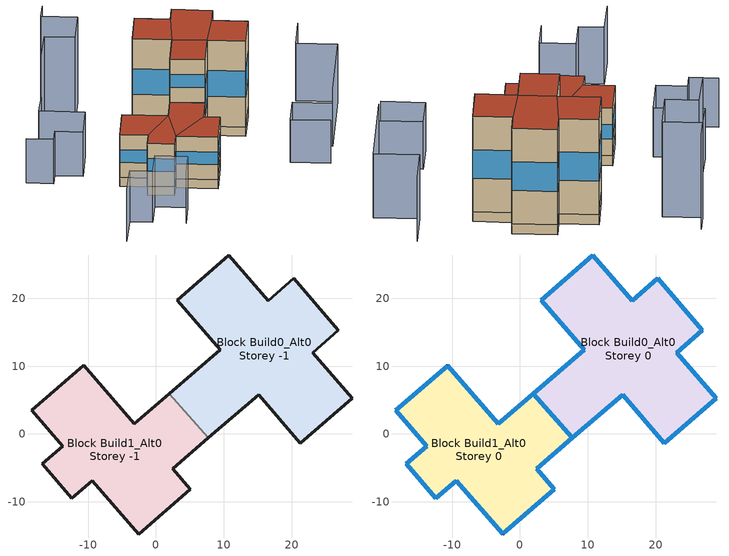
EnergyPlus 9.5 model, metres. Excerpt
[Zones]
Block Build0_Alt0 Storey -1
 floor ground (Project Basement Floor): 20.35,22.95 26.9,15.29 23.12,12 28.94,5.24 21.3,-1.33 15.14,5.8 7.74,-0.59 1.98,5.95 9.46,12.4 3.12,19.72 10.72,26.39 16.55,19.66 z-2.5
 wall ground (Project Basement Wall): 7.74,-0.59 15.14,5.8 21.3,-1.33 28.94,5.24 23.12,12 26.9,15.29 20.35,22.95 16.55,19.66 10.72,26.39 3.12,19.72 9.46,12.4 1.98,5.95 z-2.5:0
 wall to Block Build1_Alt0 Storey -1 (Project Partition): 1.98,5.95 7.74,-0.59 z-2.5:0
Block Build1_Alt0 Storey -1
 floor ground (Project Basement Floor): 1.98,5.95 7.74,-0.59 2.47,-5.14 5.09,-8.16 -2.54,-14.74 -9.36,-6.87 -12.43,-9.48 -16.78,-4.4 -13.73,-1.81 -18.3,3.53 -10.65,10.1 -3.19,1.5 z-2.5
 wall ground (Project Basement Wall): 1.98,5.95 -3.19,1.5 -10.65,10.1 -18.3,3.53 -13.73,-1.81 -16.78,-4.4 -12.43,-9.48 -9.36,-6.87 -2.54,-14.74 5.09,-8.16 2.47,-5.14 7.74,-0.59 z-2.5:0
Block Build0_Alt0 Storey 0
 floor to Block Build0_Alt0 Storey -1 (Project Heated1rstFloor): 20.35,22.95 26.9,15.29 23.12,12 28.94,5.24 21.3,-1.33 15.14,5.8 7.74,-0.59 1.98,5.95 9.46,12.4 3.12,19.72 10.72,26.39 16.55,19.66 z0
 wall outside (Project Wall): 7.74,-0.59 15.14,5.8 21.3,-1.33 28.94,5.24 23.12,12 26.9,15.29 20.35,22.95 16.55,19.66 10.72,26.39 3.12,19.72 9.46,12.4 1.98,5.95 z0:24; 1.98,5.95 7.74,-0.59 z12:24
 wall to Block Build1_Alt0 Storey 0 (Project Partition): 1.98,5.95 7.74,-0.59 z0:12
 window (Project External Window): 7.75,-0.58 15.14,5.79 / 15.15,5.79 21.3,-1.33 / 21.3,-1.33 28.93,5.24 / 28.93,5.25 23.13,11.99 / 23.13,12 26.9,15.29 / 26.9,15.29 20.35,22.95 / 20.34,22.95 16.55,19.66 / 16.54,19.66 10.73,26.38 / 10.72,26.38 3.13,19.72 / 3.13,19.72 9.46,12.4 / 9.46,12.4 1.99,5.96 z8.4:15.6; 1.99,5.95 7.74,-0.58 z16.2:19.8
 roof outside (Project Flat Roof): 15.14,5.8 9.46,12.4 1.98,5.95 7.74,-0.59 z24; 28.94,5.24 23.12,12 15.14,5.8 21.3,-1.33 z24; 9.46,12.4 16.55,19.66 10.72,26.39 3.12,19.72 z24; 23.12,12 26.9,15.29 20.35,22.95 16.55,19.66 9.46,12.4 15.14,5.8 z24
Block Build1_Alt0 Storey 0
 floor to Block Build1_Alt0 Storey -1 (Project Heated1rstFloor): 1.98,5.95 7.74,-0.59 2.47,-5.14 5.09,-8.16 -2.54,-14.74 -9.36,-6.87 -12.43,-9.48 -16.78,-4.4 -13.73,-1.81 -18.3,3.53 -10.65,10.1 -3.19,1.5 z0
 wall outside (Project Wall): 1.98,5.95 -3.19,1.5 -10.65,10.1 -18.3,3.53 -13.73,-1.81 -16.78,-4.4 -12.43,-9.48 -9.36,-6.87 -2.54,-14.74 5.09,-8.16 2.47,-5.14 7.74,-0.59 z0:12
 window (Project External Window): 1.98,5.95 -3.19,1.5 / -3.19,1.5 -10.65,10.09 / -10.65,10.09 -18.29,3.53 / -18.29,3.52 -13.73,-1.8 / -13.73,-1.81 -16.78,-4.4 / -16.78,-4.4 -12.43,-9.48 / -12.43,-9.48 -9.36,-6.87 / -9.36,-6.87 -2.54,-14.74 / -2.54,-14.74 5.08,-8.16 / 5.09,-8.16 2.47,-5.14 / 2.47,-5.13 7.74,-0.59 z4.2:7.8
 roof outside (Project Flat Roof): 5.09,-8.16 2.47,-5.14 -9.36,-6.87 -2.54,-14.74 z12; -9.36,-6.87 -3.19,1.5 -13.73,-1.81 -16.78,-4.4 -12.43,-9.48 z12; -3.19,1.5 -10.65,10.1 -18.3,3.53 -13.73,-1.81 z12; 2.47,-5.14 7.74,-0.59 1.98,5.95 -3.19,1.5 -9.36,-6.87 z12
shading: -36.07,18.07 -31.69,13.01 / -31.69,13.01 -28.66,15.63 / -28.66,15.63 -24.08,10.34 / -24.08,10.34 -16.47,16.88 / -16.47,16.88 -23.91,25.51 / -23.91,25.51 -18.48,29.96 z0:12.4; -23.63,-24.14 -17.74,-19.06 / -17.74,-19.06 -23.03,-12.87 / -23.03,-12.87 -28.98,-17.98 / -28.98,-17.98 -32.7,-13.64 / -32.7,-13.64 -40.13,-19.83 z0:14.3; -18.48,29.96 -10.93,36.14 / -10.93,36.14 -5.94,30.34 / -5.94,30.34 1.74,36.93 / 1.74,36.93 -4.13,43.74 / -4.13,43.74 -0.15,47.09 z0:23.9; 46.99,5.63 39.32,-0.93 / 39.32,-0.93 46.02,-8.71 / 46.02,-8.71 29.07,-23.21 z0:16.1; 29.07,-23.21 22.64,-15.74 / 22.64,-15.74 16.05,-21.41 / 16.05,-21.41 22.52,-28.89 z0:12
[Building]
None: North Axis=0; Terrain=Suburbs; Loads Convergence Tolerance Value=0.04; Temperature Convergence Tolerance Value=0.4; Solar Distribution=FullExterior; Maximum Number of Warmup Days=25; Minimum Number of Warmup Days=6
[Site:Location]
WeatherData/USA_CA_San.Francisco.Intl.AP.724940_TMY3.epw: Latitude=37.62; Longitude=-122.4; Time Zone=-8; Elevation=2
[SizingPeriod:DesignDay] Day of Month=21; Humidity Condition Type=Wetbulb; Barometric Pressure=100594; Rain Indicator=No; Snow Indicator=No; Daylight Saving Time Indicator=No; Solar Model Indicator=ASHRAEClearSky
Name | Month | Day Type | Maximum DryBulb Temperature | Daily DryBulb Temperature Range | Wetbulb or DewPoint at Maximum DryBulb | Wind Speed | Wind Direction | Sky Clearness
DENVER_STAPLETON Ann Htg 99.6% Condns DB | 12 | WinterDesignDay | -20 | 0 | -20 | 2.3 | 180 | 0
DENVER_STAPLETON Ann Clg .4% Condns DB=>MWB | 7 | SummerDesignDay | 34.1 | 15.2 | 15.8 | 4 | 120 | 1
[SITE:GROUNDTEMPERATURE:BUILDINGSURFACE]
15, 15, 15, 15, 15, 15, 15, 15, 15, 15, 15, 15
[MATERIAL] Solar Absorptance=0.7; Visible Absorptance=0.7
Name | Roughness | Thickness | Conductivity | Density | Specific Heat | Thermal Absorptance
Basement Floor; Heated1rstFloor Inertia | Rough | 0.1 | 0.9 | 2300 | 1000 | 0.9
Heated1rstFloor Insulation | Rough | 0.15 | 0.035 | 150 | 1000 | 0.9
Roof Insulation | Rough | 0.3 | 0.03 | 150 | 1000 | 0.9
Wall Inertia | Rough | 0.2 | 0.9 | 2300 | 1000 | 0.9
Wall Insulation | Rough | 0.2 | 0.03 | 150 | 1000 | 0.9
HeatedZoneIntMass; NonHeatedZoneIntMass | Rough | 0.1 | 0.3 | 600 | 1400 | 0.9
AirWallMaterial | MediumSmooth | 0.01 | 0.6 | 800 | 1000 | 0.95
[WINDOWMATERIAL:SIMPLEGLAZINGSYSTEM]
Window: UFactor=1.9; Solar Heat Gain Coefficient=0.7; Visible Transmittance=0.8
[CONSTRUCTION]
Project Wall: Wall Inertia, Wall Insulation
Project Basement Wall: Wall Inertia
Project Partition: AirWallMaterial
Project Basement Floor: Basement Floor
Project Flat Roof: Roof Insulation
Project External Window: Window
Project Heated1rstFloor: Heated1rstFloor Inertia, Heated1rstFloor Insulation
HeatedZoneIntMassObj: HeatedZoneIntMass
NonHeatedZoneIntMassObj: NonHeatedZoneIntMass
[ZONE] Type=1; Multiplier=1; Ceiling Height=autocalculate; Volume=autocalculate; Floor Area=autocalculate; Part of Total Floor Area=Yes
Block Build0_Alt0 Storey -1; Block Build0_Alt0 Storey 0; Block Build1_Alt0 Storey -1; Block Build1_Alt0 Storey 0
[INTERNALMASS]
Name | Construction | Zone or ZoneList | Surface Area
Block Build0_Alt0 Storey -1IntMass | NonHeatedZoneIntMassObj | Block Build0_Alt0 Storey -1 | 835
Block Build1_Alt0 Storey -1IntMass | NonHeatedZoneIntMassObj | Block Build1_Alt0 Storey -1 | 661
Block Build0_Alt0 Storey 0IntMass | HeatedZoneIntMassObj | Block Build0_Alt0 Storey 0 | 6681
Block Build1_Alt0 Storey 0IntMass | HeatedZoneIntMassObj | Block Build1_Alt0 Storey 0 | 2646
[ELECTRICEQUIPMENT] Schedule=LoadSchedule; Design Level Calculation Method=Watts/Area; Fraction Latent=0; Fraction Radiant=0; Fraction Lost=0; EndUse Subcategory=General
Name | Zone or ZoneList | Watts per Zone Floor Area
Block Build0_Alt0 Storey 0Load | Block Build0_Alt0 Storey 0 | 0.08
Block Build1_Alt0 Storey 0Load | Block Build1_Alt0 Storey 0 | 0.04
[ZONEINFILTRATION:DESIGNFLOWRATE] Schedule=AlwaysON; Design Flow Rate Calculation Method=AirChanges/Hour; Air Changes per Hour=1; Constant Term Coefficient=1; Temperature Term Coefficient=0; Velocity Term Coefficient=0; Velocity Squared Term Coefficient=0
Name | Zone or ZoneList
Block Build0_Alt0 Storey -1Leak | Block Build0_Alt0 Storey -1
Block Build1_Alt0 Storey -1Leak | Block Build1_Alt0 Storey -1
[ZONEINFILTRATION:FLOWCOEFFICIENT] Schedule=AlwaysON; Stack Coefficient=0.107; Pressure Exponent=0.667; Wind Coefficient=0.167; Shelter Factor=0.61
Name | Zone | Flow Coefficient
Block Build0_Alt0 Storey 0Leak | Block Build0_Alt0 Storey 0 | 0.209515
Block Build1_Alt0 Storey 0Leak | Block Build1_Alt0 Storey 0 | 0.0962936
[ZONEVENTILATION:DESIGNFLOWRATE] Schedule=AlwaysON; Design Flow Rate Calculation Method=AirChanges/Hour; Air Changes per Hour=4; Ventilation Type=Natural; Fan Pressure Rise=0; Fan Total Efficiency=1; Constant Term Coefficient=1; Temperature Term Coefficient=0; Velocity Term Coefficient=0; Velocity Squared Term Coefficient=0; Minimum Indoor Temperature=26; Maximum Indoor Temperature=100; Delta Temperature=1; Minimum Outdoor Temperature=-100; Maximum Outdoor Temperature=100; Maximum Wind Speed=40
Name | Zone or ZoneList
Block Build0_Alt0 Storey 0FreeCool | Block Build0_Alt0 Storey 0
Block Build1_Alt0 Storey 0FreeCool | Block Build1_Alt0 Storey 0
[HVACTEMPLATE:THERMOSTAT]
ResidZone: Constant Heating Setpoint=21; Constant Cooling Setpoint=50
[HVACTEMPLATE:ZONE:IDEALLOADSAIRSYSTEM] Template Thermostat=ResidZone; Maximum Heating Supply Air Temperature=50; Minimum Cooling Supply Air Temperature=13; Maximum Heating Supply Air Humidity Ratio=0.0156; Minimum Cooling Supply Air Humidity Ratio=0.0077; Heating Limit=NoLimit; Cooling Limit=NoLimit; Dehumidification Control Type=ConstantSensibleHeatRatio; Cooling Sensible Heat Ratio=0.7; Dehumidification Setpoint=60; Humidification Control Type=None; Humidification Setpoint=30; Outdoor Air Method=Flow/Area; Outdoor Air Flow Rate per Person=0.007; Outdoor Air Flow Rate per Zone=0; Demand Controlled Ventilation Type=None; Outdoor Air Economizer Type=NoEconomizer; Heat Recovery Type=Sensible; Sensible Heat Recovery Effectiveness=0.65; Latent Heat Recovery Effectiveness=0
Name | Maximum Sensible Heating Capacity | Outdoor Air Flow Rate per Zone Floor Area
Block Build0_Alt0 Storey 0 | 83514.3 | 0.0028
Block Build1_Alt0 Storey 0 | 33070.3 | 0.0014
[ENERGYMANAGEMENTSYSTEM:SENSOR]
Name | OutputVariable or OutputMeter Index Key | OutputVariable or OutputMeter
T0 | Block Build0_Alt0 Storey 0 | Zone Mean Air Temperature
T1 | Block Build1_Alt0 Storey 0 | Zone Mean Air Temperature
Pow0 | Block Build0_Alt0 Storey 0 IDEAL LOADS AIR SYSTEM | Zone Ideal Loads Supply Air Total Heating Rate
Pow1 | Block Build1_Alt0 Storey 0 IDEAL LOADS AIR SYSTEM | Zone Ideal Loads Supply Air Total Heating Rate
DHWPow | DHW | Water Use Equipment Heating Rate
[ENERGYMANAGEMENTSYSTEM:PROGRAMCALLINGMANAGER]
Average Building Temperature: EndOfZoneTimestepBeforeZoneReporting; AverageZoneTemps
Compute Total Building Heat Pow: EndOfZoneTimestepBeforeZoneReporting; TotZonePow
Compute Total DHW Heat Pow: EndOfZoneTimestepBeforeZoneReporting; prgmDHWPow
[ENERGYMANAGEMENTSYSTEM:PROGRAM]
AverageZoneTemps: SET SumNumerator = T0*Vol0+T1*Vol1; SET SumDenominator  = Vol0+Vol1; SET AverageBuildingTemp  = SumNumerator / SumDenominator
TotZonePow: SET TotBuildPow = Pow0+Pow1
prgmDHWPow: SET TotDHWPow = DHWPow
[ENERGYMANAGEMENTSYSTEM:GLOBALVARIABLE]
AverageBuildingTemp
TotBuildPow
TotDHWPow
[ENERGYMANAGEMENTSYSTEM:OUTPUTVARIABLE] Type of Data in Variable=Averaged; Update Frequency=ZoneTimeStep
Name | EMS Variable
Mean Heated Zones Air Temperature | AverageBuildingTemp
Total Building Heating Power | TotBuildPow
Total DHW Heating Power | TotDHWPow
[ENERGYMANAGEMENTSYSTEM:INTERNALVARIABLE] Internal Data Type=Zone Air Volume
Name | Internal Data Index Key
Vol0 | Block Build0_Alt0 Storey 0
Vol1 | Block Build1_Alt0 Storey 0
[WATERUSE:EQUIPMENT]
DHW: EndUse Subcategory=General; Peak Flow Rate=1.56827e-08; Flow Rate Fraction Schedule=WaterTaps; Target Temperature Schedule=TargetWaterTemp; Hot Water Supply Temperature Schedule=HotWaterTemp; Cold Water Supply Temperature Schedule=ColdWaterTemp
[SCHEDULE:COMPACT]
AlwaysON: Through: 12/31, For: AllDays, Until: 24:00, 1
HotWaterTemp: Through: 12/31, For: AllDays, Until: 24:00, 55
TargetWaterTemp: Through: 12/31, For: AllDays, Until: 24:00, 37
[SCHEDULE:FILE] Column Number=1; Rows to Skip at Top=0; Number of Hours of Data=8760; Column Separator=Comma; Interpolate to Timestep=No
Name | File
LoadSchedule | /Users/alizad/PycharmProjects/mubes-ubem/examples/ForTest/InputFiles/Building13_winter.txt
Watertaps | /Users/alizad/PycharmProjects/mubes-ubem/examples/ForTest/InputFiles/domestic_hot_water_40_apartments.txt
ColdWaterTemp | /Users/alizad/PycharmProjects/mubes-ubem/examples/ForTest/InputFiles/cold_water_temperature_stockholm.txt
